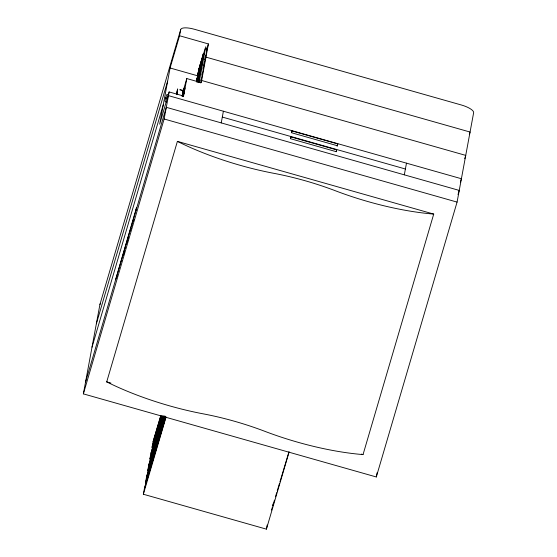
<?xml version="1.0" encoding="UTF-8"?>
<svg xmlns="http://www.w3.org/2000/svg" width="557" height="557" viewBox="0 0 557 557"><rect width="100%" height="100%" fill="white"/><g stroke="black" fill="none" stroke-linecap="round" stroke-linejoin="round"><path stroke-width="0.84" d="M176.639 94.648L177.683 88.981L177.523 89.489M183.03 91.459L183.302 90.575L182.257 96.243M83.362 393.869L99.926 304.491L180.698 29.625A13.493 4.08 16.4 0 1 194.421 29.27L461.412 105.008A13.493 4.08 16.4 0 1 473.638 112.723L457.074 202.094L376.302 476.966L83.362 393.869L164.134 118.996L169.147 91.947L183.573 96.034L186.804 78.572L201.23 82.659L208.409 43.933L179.563 35.752L180.698 29.625M115.814 279.113L136.549 207.483L136.005 210.4M179.563 35.752L170.087 67.989L159.678 124.176L169.147 91.947M167.511 98.492L168.089 95.393A1.859 0.564 16.4 0 1 168.527 95.268M179.869 89.928L179.946 89.517L183.218 90.443L183.142 90.854L183.956 88.361L182.487 96.305M182.571 92.629L182.494 93.04L182.738 92.197M182.334 96.257L183.803 88.319M182.884 95.936L182.968 95.512M183.114 95.484L183.19 95.066M183.267 94.641L183.344 94.217L182.807 96.361M183.253 95.463L183.176 95.888L183.796 93.318M183.337 95.038L183.949 92.469M183.49 94.189L184.109 91.62L184.033 92.044M183.65 93.339L183.726 92.915M183.246 96.284L183.323 95.86M183.399 95.435L183.483 95.01L183.1 96.312M183.559 94.586L183.636 94.168M183.392 95.999L184.743 89.211M196.482 81.719L198.995 72.41L196.593 81.587M196.537 81.907L198.313 72.494M198.967 68.964L198.849 69.597L199.232 68.379L199.162 68.776M197.638 76.406L197.54 76.657M196.823 81.385L197.895 77.59L196.941 81.531M197.199 79.366L197.275 78.969M197.554 77.458L197.004 79.554M197.853 75.836L197.923 75.439M198.208 73.928L197.658 76.024M198.508 72.306L198.577 71.909L198.195 73.127M198.786 70.795L198.863 70.398M199.441 67.265L199.517 66.868M198.195 75.961L198.55 74.06M198.849 72.431L199.204 70.53M199.503 68.908L199.859 67M200.158 65.378L200.513 63.47M197.31 81.489L197.686 79.463M198.195 77.437L200.833 67.453L197.54 80.967L200.179 70.983M199.378 71.7L200.047 68.977M200.033 68.177L200.151 67.536M200.805 64.006L200.687 64.647L201.07 63.428L201 63.825M201.46 60.483L201.342 61.117L201.725 59.898L201.655 60.295M198.383 77.938L198.459 77.541M199.037 74.408L199.114 74.011M199.315 72.904L199.392 72.507M199.691 70.878L199.768 70.481M200.346 67.348L200.423 66.951M200.624 65.844L200.701 65.448M201.279 62.314L201.356 61.918M201.933 58.784L202.01 58.388M198.362 78.781L198.612 77.437M200.576 66.847L200.826 65.496L199.552 69.528M201.105 63.992L201.356 62.642M198.299 80.375L198.654 78.474M200.694 67.481L201.042 65.573M201.342 63.951L201.697 62.043M201.996 60.421L202.351 58.52M202.651 56.891L203.006 54.99M198.069 82.373L198.445 80.354L197.972 81.97M198.717 81.851L198.967 80.5M203.319 57.016L201.864 62.955M199.127 82.52L205.763 46.739M200.792 80.939L201.105 79.247M201.892 75.007L202.205 73.315M202.992 69.075L203.305 67.383M203.618 65.691L204.405 61.451M204.718 59.759L205.505 55.519M200.75 82.979L207.385 47.199M289.104 451.936L266.413 529.15L143.351 494.24L144.416 488.461L165.401 417.061M164.406 416.121L146.595 476.729L145.509 482.564L165.032 416.142M163.152 416.065L148.761 465.053L147.675 470.888L163.779 416.093M161.899 416.016L150.919 453.377L149.84 459.212L162.526 416.037M160.653 415.961L153.084 441.701L152.005 447.536L161.272 415.988M221.226 122.902L223.392 111.226M290.9 136.904L290.559 138.728L336.331 151.713L336.672 149.889L290.9 136.904L290.448 138.449M292 130.958L291.659 132.782L337.438 145.76L337.772 143.936L292 130.958L291.548 132.496M266.413 529.15L267.179 525.021M404.312 174.835L406.478 163.159M376.302 476.966L377.075 472.796M176.339 93.701L176.506 93.075M176.98 93.736L177.105 93.005L176.98 93.722M177.042 93.103L177.182 92.608L177.063 93.033M177.056 93.813L177.398 92.072L177.084 93.116M177.077 93.861L177.251 93.026M182.007 95.957L182.32 94.962L182.139 96.041M182.431 94.439L182.787 92.559L182.633 93.381M182.459 94.098L182.599 93.353M131.187 228.83L131.187 228.474M121.53 261.56L121.781 260.537M123.765 253.839L123.898 253.463M124.322 252.063L124.42 251.499M124.503 251.263L124.434 252.043M126.502 244.641L126.69 243.834M127.17 242.365L127.358 241.564M127.859 239.858L127.713 240.297M128.235 238.758L128.416 237.957M128.291 238.716L128.395 238.013L128.347 238.375M124.413 251.882L124.364 251.701M182.988 91.334L183.218 90.443M130.63 230.556L130.533 230.974M176.451 93.242L176.666 92.469M132.211 225.021L132.148 225.23M130.644 230.633L130.582 230.584M123.926 253.268L123.926 253.7M125.555 248.171L125.61 247.454M176.653 92.49L177.418 89.816M182.369 93.764L182.814 92.19M123.278 255.385L123.403 254.953M177.411 89.865L177.565 89.357M183.037 91.411L183.225 90.847M96.34 323.812L167.643 81.176M92.016 347.164L163.319 104.528M85.52 382.193L166.299 107.32L459.24 190.417L458.014 194.581M123.25 255.726L124.517 251.304M133.22 221.783L133.952 219.298M182.919 91.794L186.804 78.572M182.633 96.236L185.063 87.971M106.714 381.879L177.398 141.374L433.722 214.083L363.039 454.589A123.459 37.354 16.4 0 1 264.763 431.292A113.496 34.339 16.4 0 0 203.382 413.879A123.459 37.354 16.4 0 1 106.714 381.879L110.892 383.063M202.985 55.86L205.185 48.382M203.02 56.723L203.973 53.486L202.282 60.233M198.417 74.673L199.134 72.243M200.673 67L201.39 64.57M201.947 62.969L202.664 60.546L200.736 68.1M196.677 81.607L198.341 75.94L196.893 81.872M200.819 68.121L202.01 64.069L200.081 71.63M206.32 50.506L207.295 47.178M200.165 71.651L201.356 67.599L198.953 76.775M206.466 50.548L208.409 43.933M199.037 76.796L200.701 71.129L198.055 81.12M197.651 81.872L199.1 76.824L197.888 81.949M198.431 81.016L199.615 76.97L198.403 82.095M143.351 494.24L166.042 417.026M337.089 146.254L337.772 143.936M336.219 151.434L336.672 149.889M272.61 505.923L273.341 503.431M469.328 134.536L470.059 132.037L205.965 57.127M464.754 158.724L465.736 155.389L201.634 80.48M460.423 182.076L461.405 178.741L168.465 95.644M177.439 89.761L177.599 89.211M153.084 441.701L160.82 415.968M150.919 453.377L162.15 416.023M148.761 465.053L163.48 416.079M146.595 476.729L164.809 416.135M144.416 488.461L165.889 417.033M271.475 510.08L272.227 507.594M272.721 505.93L274.469 500.116M275.471 496.795L276.718 492.639M277.219 490.982L279.461 483.504M279.962 481.84L288.951 451.943M170.087 67.989L198.111 75.94M180.684 90.157L182.32 90.624M222.306 117.067L405.399 169.001M164.134 118.996L457.074 202.094M116.357 276.195L117.165 276.425M361.368 454.115L363.039 454.589M177.398 141.374A123.459 37.354 16.4 0 0 274.058 173.366A113.496 34.339 16.4 0 1 335.446 190.779A123.459 37.354 16.4 0 0 433.722 214.083M99.926 304.491A13.493 4.08 16.4 0 1 100.559 303.572M167.532 99.348A3.509 1.058 16.4 0 1 165.902 98.039L166.473 94.941A3.509 1.058 16.4 0 1 168.402 94.641M166.306 102.21A3.509 1.058 16.4 0 1 165.011 101.061L165.589 97.962A3.509 1.058 16.4 0 1 165.687 97.858M165.826 97.774A3.509 1.058 16.4 0 1 166.244 97.656M197.512 76.163L197.011 78.864L199.65 68.88L197.512 76.163M198.167 72.633L197.665 75.334L200.304 65.35L198.167 72.633M198.821 69.103L198.32 71.804L200.959 61.82L198.821 69.103M199.35 71.212L198.849 73.914L201.488 63.923L199.35 71.212M200.005 67.682L199.503 70.384L202.142 60.393L200.005 67.682M200.659 64.152L200.158 66.854L202.797 56.87L200.659 64.152M201.314 60.622L200.812 63.324L203.451 53.34L201.314 60.622M198.188 78.126L198.076 78.76L199.733 72.633L198.188 78.126M198.842 74.596L198.724 75.23L200.388 69.103L198.842 74.596"/></g></svg>
